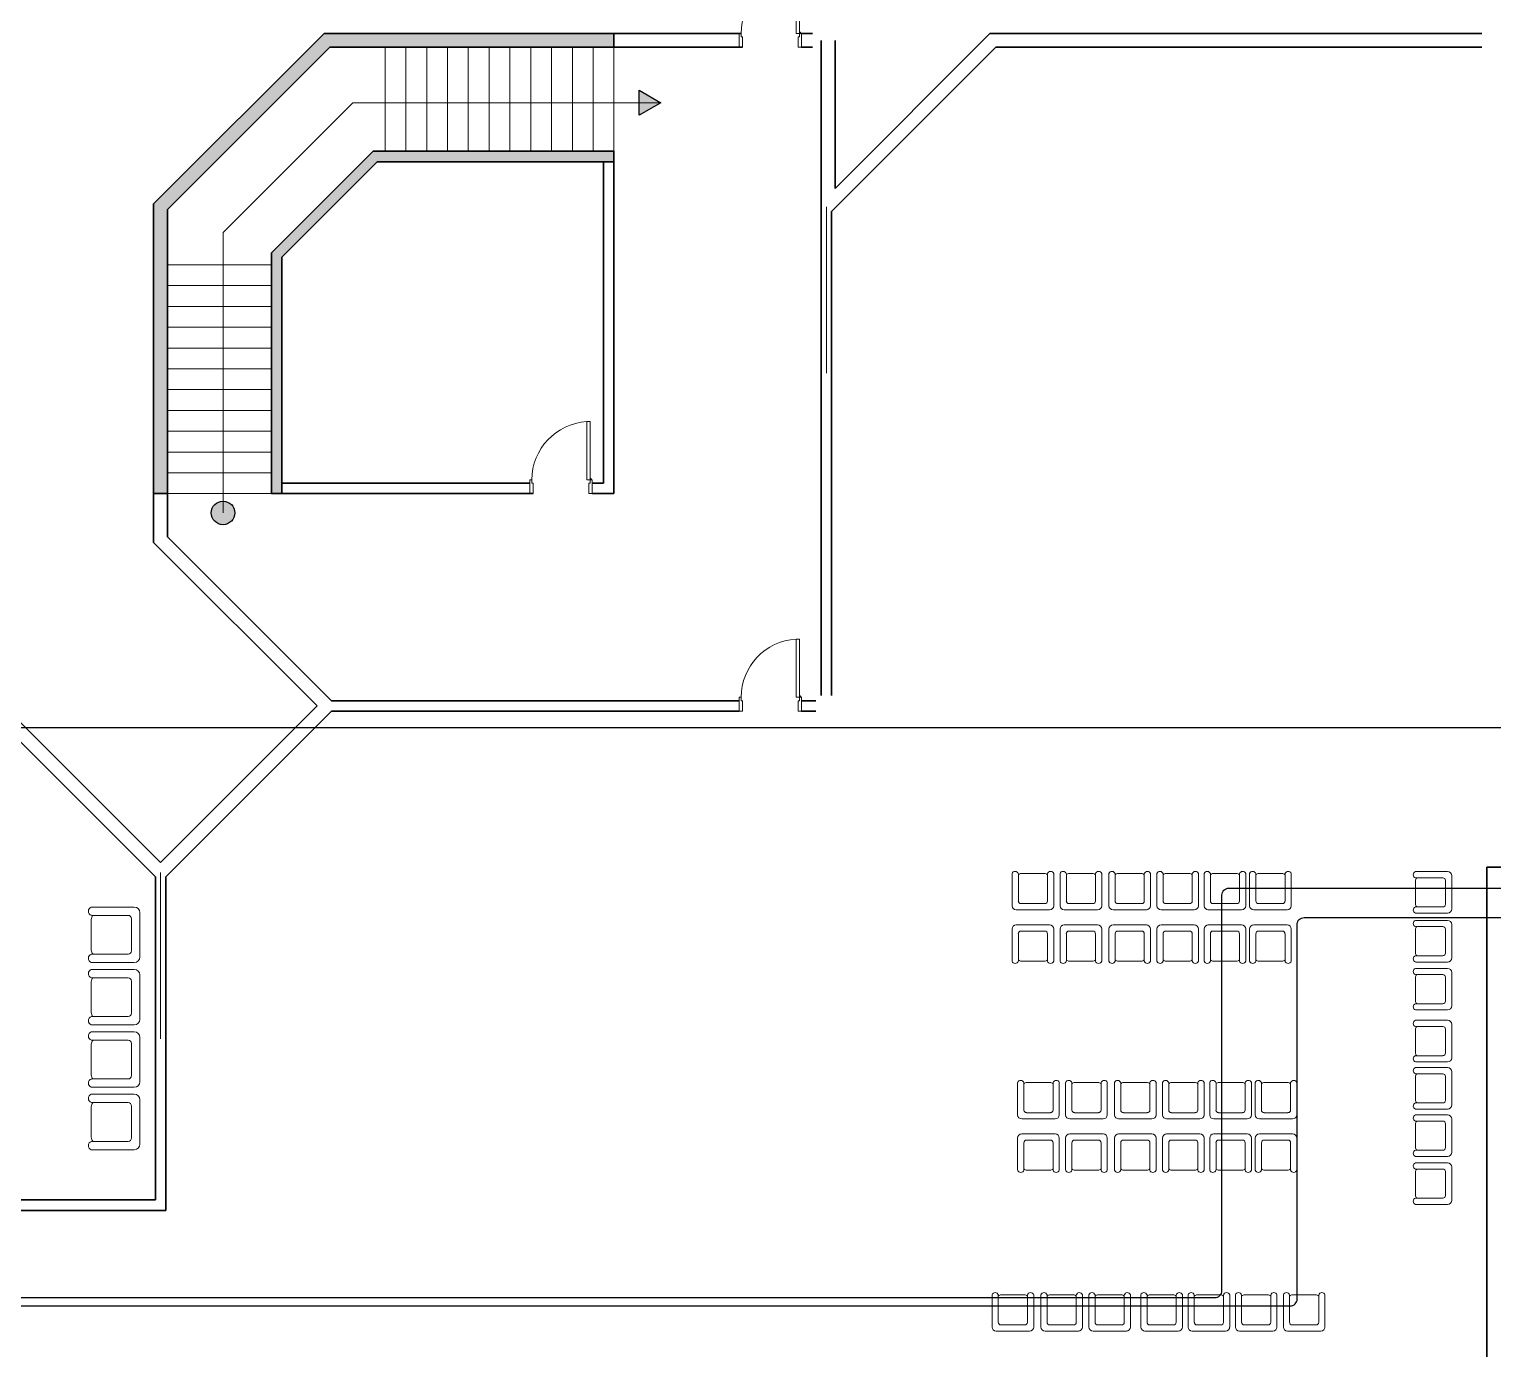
# Model space of a CAD drawing. Extents: x -59 to 582, y -1177 to 100.
# Drawn here: x 214.73 to 235.83, y -865.54 to -846.51 of the extents above; entities that cross this region are included whole.
import ezdxf

# ---------------------------------------------------------------- set-up
doc = ezdxf.new("R2010")
doc.units = 0
doc.header["$LTSCALE"] = 0.15
doc.layers.get('0').update_dxf_attribs({"color": 252})
for name, color, linetype in [('0 sockets', 252, 'Continuous'), ('00', 252, 'Continuous'), ('bound', 252, 'Continuous'), ('d1', 252, 'Continuous')]:
    doc.layers.add(name, color=color, linetype=linetype)
for name, color, linetype, lineweight in [('anal', 252, 'Continuous', 20), ('DOOR', 252, 'Continuous', 20), ('elev', 252, 'Continuous', 9), ('FUR', 252, 'Continuous', 9), ('wall', 252, 'Continuous', 30)]:
    doc.layers.add(name, color=color, linetype=linetype, lineweight=lineweight)
doc.styles.add('ROMAND', font='ROMAND.SHX')

# ---------------------------------------------------------------- blocks, each defined once
blk = doc.blocks.new('WQ')
h = blk.add_hatch(color=6)
h.dxf.hatch_style = 1
h.paths.add_polyline_path([(-126.091, 5), (-126.091, -169.521), (126.091, -169.521), (126.091, 5)])
h.paths.add_polyline_path([(121.091, 0), (121.091, -164.521), (-121.091, -164.521), (-121.091, 0)], flags=16)
at = {"layer": '0 sockets', "color": 3, "style": 'ROMAND'}
blk.add_attdef('ACCESS_CONTROL', (-48.663, 7.622), '', height=7.973, dxfattribs=at)
blk = doc.blocks.new('SEAT02')
at = {"layer": 'FUR'}
for p, q in [((0, 0.32), (0, -0.32)), ((0.7, 0.4), (0.08, 0.4)), ((0.12, 0.23), (0.12, -0.23)), ((0.697, 0.28), (0.17, 0.28)), ((0.7, -0.22), (0.7, 0.22)), ((0.08, -0.4), (0.7, -0.4)), ((0.17, -0.28), (0.697, -0.28))]:
    blk.add_line(p, q, dxfattribs=at)
for centre, radius, start, end in [((0.08, 0.32), 0.08, 90, 180), ((0.17, 0.23), 0.05, 90, 180), ((0.62, 0.22), 0.08, 0, 48.5904), ((0.677, 0.341), 0.0639, 288.8562, 68.5025), ((0.08, -0.32), 0.08, 180, 270), ((0.17, -0.23), 0.05, 180, 270), ((0.62, -0.22), 0.08, 311.4096, 0), ((0.677, -0.341), 0.0639, 291.4975, 71.1438)]:
    blk.add_arc(centre, radius, start, end, dxfattribs=at)
blk = doc.blocks.new('ARCH')
at = {"layer": 'd1'}
for points in [[(53.414, 386.1), (53.1, 386.281), (53.1, 385.919)], [(47.27, 380.185, 1), (46.93, 380.185, 1)]]:
    blk.add_hatch(color=256, dxfattribs=at).paths.add_polyline_path(points)
at = {"layer": 'wall'}
h = blk.add_hatch(color=256, dxfattribs=at)
h.paths.add_polyline_path([(52.737, 385.4), (49.263, 385.4), (47.8, 383.937), (47.8, 380.463), (47.95, 380.463), (47.95, 380.613), (47.95, 383.875), (49.325, 385.25), (52.587, 385.25), (52.737, 385.25)])
h.paths.add_polyline_path([(52.737, 387.1), (48.559, 387.1), (48.459, 387), (52.737, 387)])
h.paths.add_polyline_path([(52.737, 387), (48.459, 387), (46.4, 384.941), (46.4, 384.659), (48.641, 386.9), (52.737, 386.9)])
h.paths.add_polyline_path([(46.3, 384.559), (46.4, 384.659), (46.4, 384.941), (46.1, 384.641), (46.1, 380.463), (46.3, 380.463)])
at = {"layer": 'anal'}
for p, q in [((55.8, 382.2), (55.8, 384.6)), ((55.8, 382.2), (55.8, 384.6)), ((55.8, 382.2), (55.8, 384.6)), ((55.8, 382.2), (55.8, 384.6)), ((55.8, 382.2), (55.8, 384.6)), ((55.8, 382.2), (55.8, 384.6)), ((55.8, 382.2), (55.8, 384.6)), ((55.8, 382.2), (55.8, 384.6)), ((55.8, 382.2), (55.8, 384.6)), ((55.8, 382.2), (55.8, 384.6)), ((55.8, 382.2), (55.8, 384.6)), ((55.8, 382.2), (55.8, 384.6)), ((55.8, 382.2), (55.8, 384.6)), ((55.8, 382.2), (55.8, 384.6)), ((55.8, 382.2), (55.8, 384.6)), ((55.8, 382.2), (55.8, 384.6)), ((55.8, 382.2), (55.8, 384.6)), ((55.8, 382.2), (55.8, 384.6)), ((46.2, 372.6), (46.2, 375)), ((46.2, 372.6), (46.2, 375)), ((46.2, 372.6), (46.2, 375)), ((46.2, 372.6), (46.2, 375)), ((46.2, 372.6), (46.2, 375)), ((46.2, 372.6), (46.2, 375)), ((46.2, 372.6), (46.2, 375)), ((46.2, 372.6), (46.2, 375)), ((46.2, 372.6), (46.2, 375)), ((46.2, 372.6), (46.2, 375)), ((46.2, 372.6), (46.2, 375)), ((46.2, 372.6), (46.2, 375)), ((46.2, 372.6), (46.2, 375)), ((46.2, 372.6), (46.2, 375)), ((46.2, 372.6), (46.2, 375)), ((46.2, 372.6), (46.2, 375)), ((46.2, 372.6), (46.2, 375)), ((46.2, 372.6), (46.2, 375))]:
    blk.add_line(p, q, dxfattribs=at)
at = {"layer": 'bound', "color": 2}
blk.add_lwpolyline([(91.902, 377.348), (94.426, 377.348), (94.426, 312.722), (-14.994, 312.722), (-14.994, 377.09), (94.639, 377.09)], dxfattribs=at)
at = {"layer": 'd1'}
blk.add_lwpolyline([(53.414, 386.1), (53.1, 385.919), (53.1, 386.281)], close=True, dxfattribs=at)
blk.add_circle((47.1, 380.185), 0.17, dxfattribs=at)
at = {"layer": 'DOOR'}
for p, q in [((55.363, 387.94), (55.363, 387.1)), ((55.411, 387.1), (55.411, 387.94)), ((54.541, 387.1), (54.541, 386.9)), ((54.571, 387.1), (54.541, 387.1)), ((54.571, 387.05), (54.571, 387.1)), ((54.591, 387.05), (54.571, 387.05)), ((54.591, 386.9), (54.591, 387.05)), ((55.363, 387.1), (55.411, 387.1)), ((55.391, 387.05), (55.411, 387.05)), ((55.391, 386.9), (55.391, 387.05)), ((55.411, 387.05), (55.411, 387.1)), ((55.411, 387.1), (55.421, 387.1)), ((55.421, 387.1), (55.441, 387.1)), ((55.441, 387.1), (55.441, 386.9)), ((54.541, 386.9), (54.591, 386.9)), ((55.441, 386.9), (55.391, 386.9)), ((52.344, 381.503), (52.344, 380.663)), ((52.393, 381.503), (52.344, 381.503)), ((52.393, 380.663), (52.393, 381.503)), ((51.523, 380.663), (51.523, 380.463)), ((51.553, 380.663), (51.523, 380.663)), ((51.553, 380.613), (51.553, 380.663)), ((51.573, 380.613), (51.553, 380.613)), ((51.573, 380.463), (51.573, 380.613)), ((52.344, 380.663), (52.393, 380.663)), ((52.373, 380.613), (52.393, 380.613)), ((52.373, 380.463), (52.373, 380.613)), ((52.393, 380.613), (52.393, 380.663)), ((52.393, 380.663), (52.423, 380.663)), ((52.423, 380.663), (52.423, 380.463)), ((51.523, 380.463), (51.573, 380.463)), ((52.423, 380.463), (52.373, 380.463)), ((55.411, 378.365), (55.363, 378.365)), ((55.363, 378.365), (55.363, 377.525)), ((55.411, 377.525), (55.411, 378.365)), ((54.571, 377.525), (54.541, 377.525)), ((54.541, 377.525), (54.541, 377.325)), ((54.571, 377.475), (54.571, 377.525)), ((55.363, 377.525), (55.411, 377.525)), ((55.411, 377.525), (55.441, 377.525)), ((55.411, 377.475), (55.411, 377.525)), ((55.441, 377.525), (55.441, 377.325)), ((54.541, 377.325), (54.591, 377.325)), ((54.591, 377.475), (54.571, 377.475)), ((54.591, 377.325), (54.591, 377.475)), ((55.391, 377.325), (55.391, 377.475)), ((55.391, 377.475), (55.411, 377.475)), ((55.441, 377.325), (55.391, 377.325))]:
    blk.add_line(p, q, dxfattribs=at)
for centre in [(55.421, 387.11), (52.403, 380.673), (55.421, 377.535)]:
    blk.add_circle(centre, 0.01, dxfattribs=at)
for centre in [(55.416, 387.097), (52.398, 380.659), (55.416, 377.522)]:
    blk.add_arc(centre, 0.845, 93.6111, 179.7782, dxfattribs=at)
at = {"layer": 'elev'}
for p, q in [((49.437, 385.4), (49.437, 386.9)), ((49.737, 385.4), (49.737, 386.9)), ((50.037, 385.4), (50.037, 386.9)), ((50.337, 385.4), (50.337, 386.9)), ((50.637, 385.4), (50.637, 386.9)), ((50.937, 385.4), (50.937, 386.9)), ((51.237, 385.4), (51.237, 386.9)), ((51.537, 385.4), (51.537, 386.9)), ((51.837, 385.4), (51.837, 386.9)), ((52.137, 385.4), (52.137, 386.9)), ((52.437, 385.4), (52.437, 386.9)), ((52.737, 385.4), (52.737, 386.9)), ((48.973, 386.1), (47.1, 384.227)), ((53.4, 386.1), (48.973, 386.1)), ((47.1, 380.185), (47.1, 384.227)), ((47.8, 383.763), (46.3, 383.763)), ((47.8, 383.463), (46.3, 383.463)), ((47.8, 383.163), (46.3, 383.163)), ((47.8, 382.863), (46.3, 382.863)), ((47.8, 382.563), (46.3, 382.563)), ((47.8, 382.263), (46.3, 382.263)), ((47.8, 381.963), (46.3, 381.963)), ((47.8, 381.663), (46.3, 381.663)), ((47.8, 381.363), (46.3, 381.363)), ((47.8, 381.063), (46.3, 381.063)), ((47.8, 380.763), (46.3, 380.763)), ((47.8, 380.463), (46.3, 380.463))]:
    blk.add_line(p, q, dxfattribs=at)
at = {"layer": 'FUR'}
for p, q in [((58.478, 374.984), (58.478, 374.519)), ((58.568, 374.982), (58.568, 374.587)), ((58.943, 374.984), (58.613, 374.984)), ((58.988, 374.587), (58.988, 374.982)), ((59.078, 374.519), (59.078, 374.984)), ((59.17, 374.984), (59.17, 374.519)), ((59.26, 374.982), (59.26, 374.587)), ((59.635, 374.984), (59.305, 374.984)), ((59.68, 374.587), (59.68, 374.982)), ((59.77, 374.519), (59.77, 374.984)), ((59.874, 374.984), (59.874, 374.519)), ((59.964, 374.982), (59.964, 374.587)), ((60.339, 374.984), (60.009, 374.984)), ((60.384, 374.587), (60.384, 374.982)), ((60.474, 374.519), (60.474, 374.984)), ((60.565, 374.984), (60.565, 374.519)), ((60.655, 374.982), (60.655, 374.587)), ((61.03, 374.984), (60.7, 374.984)), ((61.075, 374.587), (61.075, 374.982)), ((61.165, 374.519), (61.165, 374.984)), ((61.247, 374.984), (61.247, 374.519)), ((61.337, 374.982), (61.337, 374.587)), ((61.712, 374.984), (61.382, 374.984)), ((61.757, 374.587), (61.757, 374.982)), ((61.847, 374.519), (61.847, 374.984)), ((61.903, 374.984), (61.903, 374.519)), ((61.993, 374.982), (61.993, 374.587)), ((62.368, 374.984), (62.038, 374.984)), ((62.413, 374.587), (62.413, 374.982)), ((62.503, 374.519), (62.503, 374.984)), ((64.758, 375.011), (64.293, 375.011)), ((64.293, 374.876), (64.293, 374.546)), ((64.69, 374.921), (64.295, 374.921)), ((64.728, 374.539), (64.728, 374.884)), ((64.818, 374.471), (64.818, 374.951)), ((58.538, 374.459), (59.018, 374.459)), ((58.605, 374.549), (58.95, 374.549)), ((59.23, 374.459), (59.71, 374.459)), ((59.297, 374.549), (59.642, 374.549)), ((59.934, 374.459), (60.414, 374.459)), ((60.001, 374.549), (60.346, 374.549)), ((60.625, 374.459), (61.105, 374.459)), ((60.693, 374.549), (61.038, 374.549)), ((61.307, 374.459), (61.787, 374.459)), ((61.374, 374.549), (61.719, 374.549)), ((61.963, 374.459), (62.443, 374.459)), ((62.03, 374.549), (62.375, 374.549)), ((64.293, 374.411), (64.758, 374.411)), ((64.295, 374.501), (64.69, 374.501)), ((58.478, 373.718), (58.478, 374.183)), ((58.538, 374.243), (59.018, 374.243)), ((58.605, 374.153), (58.95, 374.153)), ((59.078, 374.183), (59.078, 373.718)), ((59.17, 373.718), (59.17, 374.183)), ((59.23, 374.243), (59.71, 374.243)), ((59.297, 374.153), (59.642, 374.153)), ((59.77, 374.183), (59.77, 373.718)), ((59.874, 373.718), (59.874, 374.183)), ((59.934, 374.243), (60.414, 374.243)), ((60.001, 374.153), (60.346, 374.153)), ((60.474, 374.183), (60.474, 373.718)), ((60.565, 373.718), (60.565, 374.183)), ((60.625, 374.243), (61.105, 374.243)), ((60.693, 374.153), (61.038, 374.153)), ((61.165, 374.183), (61.165, 373.718)), ((61.247, 373.718), (61.247, 374.183)), ((61.307, 374.243), (61.787, 374.243)), ((61.374, 374.153), (61.719, 374.153)), ((61.847, 374.183), (61.847, 373.718)), ((61.903, 373.718), (61.903, 374.183)), ((61.963, 374.243), (62.443, 374.243)), ((62.03, 374.153), (62.375, 374.153)), ((62.503, 374.183), (62.503, 373.718)), ((64.758, 374.307), (64.293, 374.307)), ((64.293, 374.172), (64.293, 373.842)), ((64.69, 374.217), (64.295, 374.217)), ((64.728, 373.835), (64.728, 374.18)), ((64.818, 373.767), (64.818, 374.247)), ((58.568, 373.72), (58.568, 374.115)), ((58.988, 374.115), (58.988, 373.72)), ((59.26, 373.72), (59.26, 374.115)), ((59.68, 374.115), (59.68, 373.72)), ((59.964, 373.72), (59.964, 374.115)), ((60.384, 374.115), (60.384, 373.72)), ((60.655, 373.72), (60.655, 374.115)), ((61.075, 374.115), (61.075, 373.72)), ((61.337, 373.72), (61.337, 374.115)), ((61.757, 374.115), (61.757, 373.72)), ((61.993, 373.72), (61.993, 374.115)), ((62.413, 374.115), (62.413, 373.72)), ((58.943, 373.718), (58.613, 373.718)), ((59.635, 373.718), (59.305, 373.718)), ((60.339, 373.718), (60.009, 373.718)), ((61.03, 373.718), (60.7, 373.718)), ((61.712, 373.718), (61.382, 373.718)), ((62.368, 373.718), (62.038, 373.718)), ((64.295, 373.797), (64.69, 373.797)), ((64.293, 373.707), (64.758, 373.707)), ((64.758, 373.615), (64.293, 373.615)), ((64.69, 373.525), (64.295, 373.525)), ((64.818, 373.075), (64.818, 373.555)), ((64.293, 373.48), (64.293, 373.15)), ((64.728, 373.143), (64.728, 373.488)), ((64.295, 373.105), (64.69, 373.105)), ((64.293, 373.015), (64.758, 373.015)), ((64.758, 372.866), (64.293, 372.866)), ((64.293, 372.731), (64.293, 372.401)), ((64.69, 372.776), (64.295, 372.776)), ((64.728, 372.394), (64.728, 372.739)), ((64.818, 372.326), (64.818, 372.806)), ((64.293, 372.266), (64.758, 372.266)), ((64.295, 372.356), (64.69, 372.356)), ((64.758, 372.185), (64.293, 372.185)), ((64.293, 372.05), (64.293, 371.72)), ((64.69, 372.095), (64.295, 372.095)), ((64.728, 371.712), (64.728, 372.057)), ((64.818, 371.645), (64.818, 372.125)), ((58.558, 371.969), (58.558, 371.504)), ((58.648, 371.967), (58.648, 371.572)), ((59.023, 371.969), (58.693, 371.969)), ((59.068, 371.572), (59.068, 371.967)), ((59.158, 371.504), (59.158, 371.969)), ((59.25, 371.969), (59.25, 371.504)), ((59.34, 371.967), (59.34, 371.572)), ((59.715, 371.969), (59.385, 371.969)), ((59.76, 371.572), (59.76, 371.967)), ((59.85, 371.504), (59.85, 371.969)), ((59.954, 371.969), (59.954, 371.504)), ((60.044, 371.967), (60.044, 371.572)), ((60.419, 371.969), (60.089, 371.969)), ((60.464, 371.572), (60.464, 371.967)), ((60.554, 371.504), (60.554, 371.969)), ((60.646, 371.969), (60.646, 371.504)), ((60.736, 371.967), (60.736, 371.572)), ((61.111, 371.969), (60.781, 371.969)), ((61.156, 371.572), (61.156, 371.967)), ((61.246, 371.504), (61.246, 371.969)), ((61.328, 371.969), (61.328, 371.504)), ((61.418, 371.967), (61.418, 371.572)), ((61.793, 371.969), (61.463, 371.969)), ((61.838, 371.572), (61.838, 371.967)), ((61.928, 371.504), (61.928, 371.969)), ((61.983, 371.969), (61.983, 371.504)), ((62.073, 371.967), (62.073, 371.572)), ((62.448, 371.969), (62.118, 371.969)), ((62.493, 371.572), (62.493, 371.967)), ((62.583, 371.504), (62.583, 371.969)), ((64.295, 371.675), (64.69, 371.675)), ((58.618, 371.444), (59.098, 371.444)), ((58.686, 371.534), (59.031, 371.534)), ((59.31, 371.444), (59.79, 371.444)), ((59.378, 371.534), (59.723, 371.534)), ((60.014, 371.444), (60.494, 371.444)), ((60.082, 371.534), (60.427, 371.534)), ((60.706, 371.444), (61.186, 371.444)), ((60.773, 371.534), (61.118, 371.534)), ((61.388, 371.444), (61.868, 371.444)), ((61.455, 371.534), (61.8, 371.534)), ((62.043, 371.444), (62.523, 371.444)), ((62.111, 371.534), (62.456, 371.534)), ((64.293, 371.585), (64.758, 371.585)), ((64.758, 371.503), (64.293, 371.503)), ((64.69, 371.413), (64.295, 371.413)), ((64.818, 370.963), (64.818, 371.443)), ((58.618, 371.228), (59.098, 371.228)), ((59.31, 371.228), (59.79, 371.228)), ((60.014, 371.228), (60.494, 371.228)), ((60.706, 371.228), (61.186, 371.228)), ((61.388, 371.228), (61.868, 371.228)), ((62.043, 371.228), (62.523, 371.228)), ((64.293, 371.368), (64.293, 371.038)), ((64.728, 371.03), (64.728, 371.375)), ((58.558, 370.703), (58.558, 371.168)), ((58.648, 370.705), (58.648, 371.101)), ((58.686, 371.138), (59.031, 371.138)), ((59.068, 371.101), (59.068, 370.705)), ((59.158, 371.168), (59.158, 370.703)), ((59.25, 370.703), (59.25, 371.168)), ((59.34, 370.705), (59.34, 371.101)), ((59.378, 371.138), (59.723, 371.138)), ((59.76, 371.101), (59.76, 370.705)), ((59.85, 371.168), (59.85, 370.703)), ((59.954, 370.703), (59.954, 371.168)), ((60.044, 370.705), (60.044, 371.101)), ((60.082, 371.138), (60.427, 371.138)), ((60.464, 371.101), (60.464, 370.705)), ((60.554, 371.168), (60.554, 370.703)), ((60.646, 370.703), (60.646, 371.168)), ((60.736, 370.705), (60.736, 371.101)), ((60.773, 371.138), (61.118, 371.138)), ((61.156, 371.101), (61.156, 370.705)), ((61.246, 371.168), (61.246, 370.703)), ((61.328, 370.703), (61.328, 371.168)), ((61.418, 370.705), (61.418, 371.101)), ((61.455, 371.138), (61.8, 371.138)), ((61.838, 371.101), (61.838, 370.705)), ((61.928, 371.168), (61.928, 370.703)), ((61.983, 370.703), (61.983, 371.168)), ((62.073, 370.705), (62.073, 371.101)), ((62.111, 371.138), (62.456, 371.138)), ((62.493, 371.101), (62.493, 370.705)), ((62.583, 371.168), (62.583, 370.703)), ((64.295, 370.993), (64.69, 370.993)), ((64.293, 370.903), (64.758, 370.903)), ((64.758, 370.811), (64.293, 370.811)), ((59.023, 370.703), (58.693, 370.703)), ((59.715, 370.703), (59.385, 370.703)), ((60.419, 370.703), (60.089, 370.703)), ((61.111, 370.703), (60.781, 370.703)), ((61.793, 370.703), (61.463, 370.703)), ((62.448, 370.703), (62.118, 370.703)), ((64.293, 370.676), (64.293, 370.346)), ((64.69, 370.721), (64.295, 370.721)), ((64.728, 370.339), (64.728, 370.684)), ((64.818, 370.271), (64.818, 370.751)), ((64.293, 370.211), (64.758, 370.211)), ((64.295, 370.301), (64.69, 370.301)), ((58.189, 368.442), (58.189, 368.907)), ((58.279, 368.51), (58.279, 368.905)), ((58.324, 368.907), (58.654, 368.907)), ((58.699, 368.905), (58.699, 368.51)), ((58.789, 368.907), (58.789, 368.442)), ((58.893, 368.442), (58.893, 368.907)), ((58.983, 368.51), (58.983, 368.905)), ((59.028, 368.907), (59.358, 368.907)), ((59.403, 368.905), (59.403, 368.51)), ((59.493, 368.907), (59.493, 368.442)), ((59.585, 368.442), (59.585, 368.907)), ((59.675, 368.51), (59.675, 368.905)), ((59.72, 368.907), (60.05, 368.907)), ((60.095, 368.905), (60.095, 368.51)), ((60.185, 368.907), (60.185, 368.442)), ((60.334, 368.442), (60.334, 368.907)), ((60.424, 368.51), (60.424, 368.905)), ((60.469, 368.907), (60.799, 368.907)), ((60.844, 368.905), (60.844, 368.51)), ((60.934, 368.907), (60.934, 368.442)), ((61.015, 368.442), (61.015, 368.907)), ((61.105, 368.51), (61.105, 368.905)), ((61.15, 368.907), (61.48, 368.907)), ((61.525, 368.905), (61.525, 368.51)), ((61.615, 368.907), (61.615, 368.442)), ((61.697, 368.442), (61.697, 368.907)), ((61.787, 368.51), (61.787, 368.905)), ((61.832, 368.907), (62.162, 368.907)), ((62.207, 368.905), (62.207, 368.51)), ((62.297, 368.907), (62.297, 368.442)), ((62.389, 368.442), (62.389, 368.907)), ((62.479, 368.51), (62.479, 368.905)), ((62.524, 368.907), (62.854, 368.907)), ((62.899, 368.905), (62.899, 368.51)), ((62.989, 368.907), (62.989, 368.442)), ((58.661, 368.472), (58.316, 368.472)), ((59.365, 368.472), (59.02, 368.472)), ((60.057, 368.472), (59.712, 368.472)), ((60.806, 368.472), (60.461, 368.472)), ((61.488, 368.472), (61.143, 368.472)), ((62.17, 368.472), (61.825, 368.472)), ((62.861, 368.472), (62.516, 368.472)), ((58.729, 368.382), (58.249, 368.382)), ((59.433, 368.382), (58.953, 368.382)), ((60.125, 368.382), (59.645, 368.382)), ((60.874, 368.382), (60.394, 368.382)), ((61.555, 368.382), (61.075, 368.382)), ((62.237, 368.382), (61.757, 368.382)), ((62.929, 368.382), (62.449, 368.382))]:
    blk.add_line(p, q, dxfattribs=at)
for centre, major_axis, start_param, end_param in [((58.522, 374.966), (-0.0339, 0.0339), 4.256093, 6.69338), ((58.613, 374.924), (-0.0424, 0.0424), -0.785398, 0.062664), ((58.943, 374.924), (0.0424, 0.0424), 6.220521, 7.068583), ((59.033, 374.966), (0.0339, 0.0339), 5.87299, 8.310278), ((59.214, 374.966), (-0.0339, 0.0339), 4.256093, 6.69338), ((59.305, 374.924), (-0.0424, 0.0424), -0.785398, 0.062664), ((59.635, 374.924), (0.0424, 0.0424), 6.220521, 7.068583), ((59.725, 374.966), (0.0339, 0.0339), 5.87299, 8.310278), ((59.918, 374.966), (-0.0339, 0.0339), 4.256093, 6.69338), ((60.009, 374.924), (-0.0424, 0.0424), -0.785398, 0.062664), ((60.339, 374.924), (0.0424, 0.0424), 6.220521, 7.068583), ((60.429, 374.966), (0.0339, 0.0339), 5.87299, 8.310278), ((60.61, 374.966), (-0.0339, 0.0339), 4.256093, 6.69338), ((60.7, 374.924), (-0.0424, 0.0424), -0.785398, 0.062664), ((61.03, 374.924), (0.0424, 0.0424), 6.220521, 7.068583), ((61.121, 374.966), (0.0339, 0.0339), 5.87299, 8.310278), ((61.292, 374.966), (-0.0339, 0.0339), 4.256093, 6.69338), ((61.382, 374.924), (-0.0424, 0.0424), -0.785398, 0.062664), ((61.712, 374.924), (0.0424, 0.0424), 6.220521, 7.068583), ((61.802, 374.966), (0.0339, 0.0339), 5.87299, 8.310278), ((61.947, 374.966), (-0.0339, 0.0339), 4.256093, 6.69338), ((62.038, 374.924), (-0.0424, 0.0424), -0.785398, 0.062664), ((62.368, 374.924), (0.0424, 0.0424), 6.220521, 7.068583), ((62.458, 374.966), (0.0339, 0.0339), 5.87299, 8.310278), ((64.31, 374.966), (-0.0339, 0.0339), 5.87299, 8.310278), ((64.758, 374.951), (-0.0424, 0.0424), 3.926991, 5.497787), ((64.353, 374.876), (-0.0424, 0.0424), 6.220521, 7.068583), ((64.69, 374.884), (-0.0265, -0.0265), 2.356194, 3.926991), ((58.605, 374.587), (0.0265, 0.0265), 2.356194, 3.926991), ((58.95, 374.587), (0.0265, 0.0265), 3.926991, 5.497787), ((59.297, 374.587), (0.0265, 0.0265), 2.356194, 3.926991), ((59.642, 374.587), (0.0265, 0.0265), 3.926991, 5.497787), ((60.001, 374.587), (0.0265, 0.0265), 2.356194, 3.926991), ((60.346, 374.587), (0.0265, 0.0265), 3.926991, 5.497787), ((60.693, 374.587), (0.0265, 0.0265), 2.356194, 3.926991), ((61.038, 374.587), (0.0265, 0.0265), 3.926991, 5.497787), ((61.374, 374.587), (0.0265, 0.0265), 2.356194, 3.926991), ((61.719, 374.587), (0.0265, 0.0265), 3.926991, 5.497787), ((62.03, 374.587), (0.0265, 0.0265), 2.356194, 3.926991), ((62.375, 374.587), (0.0265, 0.0265), 3.926991, 5.497787), ((58.538, 374.519), (-0.0424, 0.0424), 0.785398, 2.356194), ((59.018, 374.519), (0.0424, 0.0424), 3.926991, 5.497787), ((59.23, 374.519), (-0.0424, 0.0424), 0.785398, 2.356194), ((59.71, 374.519), (0.0424, 0.0424), 3.926991, 5.497787), ((59.934, 374.519), (-0.0424, 0.0424), 0.785398, 2.356194), ((60.414, 374.519), (0.0424, 0.0424), 3.926991, 5.497787), ((60.625, 374.519), (-0.0424, 0.0424), 0.785398, 2.356194), ((61.105, 374.519), (0.0424, 0.0424), 3.926991, 5.497787), ((61.307, 374.519), (-0.0424, 0.0424), 0.785398, 2.356194), ((61.787, 374.519), (0.0424, 0.0424), 3.926991, 5.497787), ((61.963, 374.519), (-0.0424, 0.0424), 0.785398, 2.356194), ((62.443, 374.519), (0.0424, 0.0424), 3.926991, 5.497787), ((64.31, 374.456), (-0.0339, -0.0339), 4.256093, 6.69338), ((64.353, 374.546), (-0.0424, -0.0424), -0.785398, 0.062664), ((64.69, 374.539), (-0.0265, -0.0265), 0.785398, 2.356194), ((64.758, 374.471), (-0.0424, -0.0424), 0.785398, 2.356194), ((64.31, 374.263), (-0.0339, 0.0339), 5.87299, 8.310278), ((64.353, 374.172), (-0.0424, 0.0424), 6.220521, 7.068583), ((64.69, 374.18), (-0.0265, -0.0265), 2.356194, 3.926991), ((64.758, 374.247), (-0.0424, 0.0424), 3.926991, 5.497787), ((64.31, 373.752), (-0.0339, -0.0339), 4.256093, 6.69338), ((64.353, 373.842), (-0.0424, -0.0424), -0.785398, 0.062664), ((64.69, 373.835), (-0.0265, -0.0265), 0.785398, 2.356194), ((64.758, 373.767), (-0.0424, -0.0424), 0.785398, 2.356194), ((64.31, 373.571), (-0.0339, 0.0339), 5.87299, 8.310278), ((64.353, 373.48), (-0.0424, 0.0424), 6.220521, 7.068583), ((64.69, 373.488), (-0.0265, -0.0265), 2.356194, 3.926991), ((64.758, 373.555), (-0.0424, 0.0424), 3.926991, 5.497787), ((64.31, 373.06), (-0.0339, -0.0339), 4.256093, 6.69338), ((64.353, 373.15), (-0.0424, -0.0424), -0.785398, 0.062664), ((64.69, 373.143), (-0.0265, -0.0265), 0.785398, 2.356194), ((64.758, 373.075), (-0.0424, -0.0424), 0.785398, 2.356194), ((64.31, 372.822), (-0.0339, 0.0339), 5.87299, 8.310278), ((64.353, 372.731), (-0.0424, 0.0424), 6.220521, 7.068583), ((64.69, 372.739), (-0.0265, -0.0265), 2.356194, 3.926991), ((64.758, 372.806), (-0.0424, 0.0424), 3.926991, 5.497787), ((64.31, 372.311), (-0.0339, -0.0339), 4.256093, 6.69338), ((64.353, 372.401), (-0.0424, -0.0424), -0.785398, 0.062664), ((64.69, 372.394), (-0.0265, -0.0265), 0.785398, 2.356194), ((64.758, 372.326), (-0.0424, -0.0424), 0.785398, 2.356194), ((64.31, 372.14), (-0.0339, 0.0339), 5.87299, 8.310278), ((64.353, 372.05), (-0.0424, 0.0424), 6.220521, 7.068583), ((64.69, 372.057), (-0.0265, -0.0265), 2.356194, 3.926991), ((64.758, 372.125), (-0.0424, 0.0424), 3.926991, 5.497787), ((58.603, 371.952), (-0.0339, 0.0339), 4.256093, 6.69338), ((58.693, 371.909), (-0.0424, 0.0424), -0.785398, 0.062664), ((59.023, 371.909), (0.0424, 0.0424), 6.220521, 7.068583), ((59.114, 371.952), (0.0339, 0.0339), 5.87299, 8.310278), ((59.295, 371.952), (-0.0339, 0.0339), 4.256093, 6.69338), ((59.385, 371.909), (-0.0424, 0.0424), -0.785398, 0.062664), ((59.715, 371.909), (0.0424, 0.0424), 6.220521, 7.068583), ((59.806, 371.952), (0.0339, 0.0339), 5.87299, 8.310278), ((59.999, 371.952), (-0.0339, 0.0339), 4.256093, 6.69338), ((60.089, 371.909), (-0.0424, 0.0424), -0.785398, 0.062664), ((60.419, 371.909), (0.0424, 0.0424), 6.220521, 7.068583), ((60.509, 371.952), (0.0339, 0.0339), 5.87299, 8.310278), ((60.691, 371.952), (-0.0339, 0.0339), 4.256093, 6.69338), ((60.781, 371.909), (-0.0424, 0.0424), -0.785398, 0.062664), ((61.111, 371.909), (0.0424, 0.0424), 6.220521, 7.068583), ((61.201, 371.952), (0.0339, 0.0339), 5.87299, 8.310278), ((61.372, 371.952), (-0.0339, 0.0339), 4.256093, 6.69338), ((61.463, 371.909), (-0.0424, 0.0424), -0.785398, 0.062664), ((61.793, 371.909), (0.0424, 0.0424), 6.220521, 7.068583), ((61.883, 371.952), (0.0339, 0.0339), 5.87299, 8.310278), ((62.028, 371.952), (-0.0339, 0.0339), 4.256093, 6.69338), ((62.118, 371.909), (-0.0424, 0.0424), -0.785398, 0.062664), ((62.448, 371.909), (0.0424, 0.0424), 6.220521, 7.068583), ((62.539, 371.952), (0.0339, 0.0339), 5.87299, 8.310278), ((64.31, 371.629), (-0.0339, -0.0339), 4.256093, 6.69338), ((64.353, 371.72), (-0.0424, -0.0424), -0.785398, 0.062664), ((64.69, 371.712), (-0.0265, -0.0265), 0.785398, 2.356194), ((64.758, 371.645), (-0.0424, -0.0424), 0.785398, 2.356194), ((58.618, 371.504), (-0.0424, 0.0424), 0.785398, 2.356194), ((58.686, 371.572), (0.0265, 0.0265), 2.356194, 3.926991), ((59.031, 371.572), (0.0265, 0.0265), 3.926991, 5.497787), ((59.098, 371.504), (0.0424, 0.0424), 3.926991, 5.497787), ((59.31, 371.504), (-0.0424, 0.0424), 0.785398, 2.356194), ((59.378, 371.572), (0.0265, 0.0265), 2.356194, 3.926991), ((59.723, 371.572), (0.0265, 0.0265), 3.926991, 5.497787), ((59.79, 371.504), (0.0424, 0.0424), 3.926991, 5.497787), ((60.014, 371.504), (-0.0424, 0.0424), 0.785398, 2.356194), ((60.082, 371.572), (0.0265, 0.0265), 2.356194, 3.926991), ((60.427, 371.572), (0.0265, 0.0265), 3.926991, 5.497787), ((60.494, 371.504), (0.0424, 0.0424), 3.926991, 5.497787), ((60.706, 371.504), (-0.0424, 0.0424), 0.785398, 2.356194), ((60.773, 371.572), (0.0265, 0.0265), 2.356194, 3.926991), ((61.118, 371.572), (0.0265, 0.0265), 3.926991, 5.497787), ((61.186, 371.504), (0.0424, 0.0424), 3.926991, 5.497787), ((61.388, 371.504), (-0.0424, 0.0424), 0.785398, 2.356194), ((61.455, 371.572), (0.0265, 0.0265), 2.356194, 3.926991), ((61.8, 371.572), (0.0265, 0.0265), 3.926991, 5.497787), ((61.868, 371.504), (0.0424, 0.0424), 3.926991, 5.497787), ((62.043, 371.504), (-0.0424, 0.0424), 0.785398, 2.356194), ((62.111, 371.572), (0.0265, 0.0265), 2.356194, 3.926991), ((62.456, 371.572), (0.0265, 0.0265), 3.926991, 5.497787), ((62.523, 371.504), (0.0424, 0.0424), 3.926991, 5.497787), ((64.31, 371.458), (-0.0339, 0.0339), 5.87299, 8.310278), ((64.353, 371.368), (-0.0424, 0.0424), 6.220521, 7.068583), ((64.69, 371.375), (-0.0265, -0.0265), 2.356194, 3.926991), ((64.758, 371.443), (-0.0424, 0.0424), 3.926991, 5.497787), ((64.31, 370.948), (-0.0339, -0.0339), 4.256093, 6.69338), ((64.353, 371.038), (-0.0424, -0.0424), -0.785398, 0.062664), ((64.69, 371.03), (-0.0265, -0.0265), 0.785398, 2.356194), ((64.31, 370.766), (-0.0339, 0.0339), 5.87299, 8.310278), ((64.758, 370.963), (-0.0424, -0.0424), 0.785398, 2.356194), ((64.758, 370.751), (-0.0424, 0.0424), 3.926991, 5.497787), ((64.353, 370.676), (-0.0424, 0.0424), 6.220521, 7.068583), ((64.69, 370.684), (-0.0265, -0.0265), 2.356194, 3.926991), ((64.353, 370.346), (-0.0424, -0.0424), -0.785398, 0.062664), ((64.69, 370.339), (-0.0265, -0.0265), 0.785398, 2.356194), ((64.31, 370.256), (-0.0339, -0.0339), 4.256093, 6.69338), ((64.758, 370.271), (-0.0424, -0.0424), 0.785398, 2.356194)]:
    blk.add_ellipse(centre, major_axis=major_axis, ratio=1, start_param=start_param, end_param=end_param, dxfattribs=at)
at = {"layer": 'FUR', "extrusion": (0, 0, -1)}
for centre, major_axis, start_param, end_param in [((58.538, 374.183), (0.0424, 0.0424), 3.926991, 5.497787), ((58.605, 374.115), (0.0265, 0.0265), 3.926991, 5.497787), ((58.95, 374.115), (0.0265, 0.0265), -0.785398, 0.785398), ((59.018, 374.183), (-0.0424, 0.0424), 0.785398, 2.356194), ((59.23, 374.183), (0.0424, 0.0424), 3.926991, 5.497787), ((59.297, 374.115), (0.0265, 0.0265), 3.926991, 5.497787), ((59.642, 374.115), (0.0265, 0.0265), -0.785398, 0.785398), ((59.71, 374.183), (-0.0424, 0.0424), 0.785398, 2.356194), ((59.934, 374.183), (0.0424, 0.0424), 3.926991, 5.497787), ((60.001, 374.115), (0.0265, 0.0265), 3.926991, 5.497787), ((60.346, 374.115), (0.0265, 0.0265), -0.785398, 0.785398), ((60.414, 374.183), (-0.0424, 0.0424), 0.785398, 2.356194), ((60.625, 374.183), (0.0424, 0.0424), 3.926991, 5.497787), ((60.693, 374.115), (0.0265, 0.0265), 3.926991, 5.497787), ((61.038, 374.115), (0.0265, 0.0265), -0.785398, 0.785398), ((61.105, 374.183), (-0.0424, 0.0424), 0.785398, 2.356194), ((61.307, 374.183), (0.0424, 0.0424), 3.926991, 5.497787), ((61.374, 374.115), (0.0265, 0.0265), 3.926991, 5.497787), ((61.719, 374.115), (0.0265, 0.0265), -0.785398, 0.785398), ((61.787, 374.183), (-0.0424, 0.0424), 0.785398, 2.356194), ((61.963, 374.183), (0.0424, 0.0424), 3.926991, 5.497787), ((62.03, 374.115), (0.0265, 0.0265), 3.926991, 5.497787), ((62.375, 374.115), (0.0265, 0.0265), -0.785398, 0.785398), ((62.443, 374.183), (-0.0424, 0.0424), 0.785398, 2.356194), ((58.522, 373.735), (0.0339, 0.0339), 1.1145, 3.551788), ((58.613, 373.778), (0.0424, 0.0424), 2.356194, 3.204257), ((58.943, 373.778), (-0.0424, 0.0424), 3.078929, 3.926991), ((59.033, 373.735), (-0.0339, 0.0339), 2.731397, 5.168685), ((59.214, 373.735), (0.0339, 0.0339), 1.1145, 3.551788), ((59.305, 373.778), (0.0424, 0.0424), 2.356194, 3.204257), ((59.635, 373.778), (-0.0424, 0.0424), 3.078929, 3.926991), ((59.725, 373.735), (-0.0339, 0.0339), 2.731397, 5.168685), ((59.918, 373.735), (0.0339, 0.0339), 1.1145, 3.551788), ((60.009, 373.778), (0.0424, 0.0424), 2.356194, 3.204257), ((60.339, 373.778), (-0.0424, 0.0424), 3.078929, 3.926991), ((60.429, 373.735), (-0.0339, 0.0339), 2.731397, 5.168685), ((60.61, 373.735), (0.0339, 0.0339), 1.1145, 3.551788), ((60.7, 373.778), (0.0424, 0.0424), 2.356194, 3.204257), ((61.03, 373.778), (-0.0424, 0.0424), 3.078929, 3.926991), ((61.121, 373.735), (-0.0339, 0.0339), 2.731397, 5.168685), ((61.292, 373.735), (0.0339, 0.0339), 1.1145, 3.551788), ((61.382, 373.778), (0.0424, 0.0424), 2.356194, 3.204257), ((61.712, 373.778), (-0.0424, 0.0424), 3.078929, 3.926991), ((61.802, 373.735), (-0.0339, 0.0339), 2.731397, 5.168685), ((61.947, 373.735), (0.0339, 0.0339), 1.1145, 3.551788), ((62.038, 373.778), (0.0424, 0.0424), 2.356194, 3.204257), ((62.368, 373.778), (-0.0424, 0.0424), 3.078929, 3.926991), ((62.458, 373.735), (-0.0339, 0.0339), 2.731397, 5.168685), ((58.618, 371.168), (0.0424, 0.0424), 3.926991, 5.497787), ((59.098, 371.168), (-0.0424, 0.0424), 0.785398, 2.356194), ((59.31, 371.168), (0.0424, 0.0424), 3.926991, 5.497787), ((59.79, 371.168), (-0.0424, 0.0424), 0.785398, 2.356194), ((60.014, 371.168), (0.0424, 0.0424), 3.926991, 5.497787), ((60.494, 371.168), (-0.0424, 0.0424), 0.785398, 2.356194), ((60.706, 371.168), (0.0424, 0.0424), 3.926991, 5.497787), ((61.186, 371.168), (-0.0424, 0.0424), 0.785398, 2.356194), ((61.388, 371.168), (0.0424, 0.0424), 3.926991, 5.497787), ((61.868, 371.168), (-0.0424, 0.0424), 0.785398, 2.356194), ((62.043, 371.168), (0.0424, 0.0424), 3.926991, 5.497787), ((62.523, 371.168), (-0.0424, 0.0424), 0.785398, 2.356194), ((58.686, 371.101), (0.0265, 0.0265), 3.926991, 5.497787), ((59.031, 371.101), (0.0265, 0.0265), -0.785398, 0.785398), ((59.378, 371.101), (0.0265, 0.0265), 3.926991, 5.497787), ((59.723, 371.101), (0.0265, 0.0265), -0.785398, 0.785398), ((60.082, 371.101), (0.0265, 0.0265), 3.926991, 5.497787), ((60.427, 371.101), (0.0265, 0.0265), -0.785398, 0.785398), ((60.773, 371.101), (0.0265, 0.0265), 3.926991, 5.497787), ((61.118, 371.101), (0.0265, 0.0265), -0.785398, 0.785398), ((61.455, 371.101), (0.0265, 0.0265), 3.926991, 5.497787), ((61.8, 371.101), (0.0265, 0.0265), -0.785398, 0.785398), ((62.111, 371.101), (0.0265, 0.0265), 3.926991, 5.497787), ((62.456, 371.101), (0.0265, 0.0265), -0.785398, 0.785398), ((58.603, 370.721), (0.0339, 0.0339), 1.1145, 3.551788), ((58.693, 370.763), (0.0424, 0.0424), 2.356194, 3.204257), ((59.023, 370.763), (-0.0424, 0.0424), 3.078929, 3.926991), ((59.114, 370.721), (-0.0339, 0.0339), 2.731397, 5.168685), ((59.295, 370.721), (0.0339, 0.0339), 1.1145, 3.551788), ((59.385, 370.763), (0.0424, 0.0424), 2.356194, 3.204257), ((59.715, 370.763), (-0.0424, 0.0424), 3.078929, 3.926991), ((59.806, 370.721), (-0.0339, 0.0339), 2.731397, 5.168685), ((59.999, 370.721), (0.0339, 0.0339), 1.1145, 3.551788), ((60.089, 370.763), (0.0424, 0.0424), 2.356194, 3.204257), ((60.419, 370.763), (-0.0424, 0.0424), 3.078929, 3.926991), ((60.509, 370.721), (-0.0339, 0.0339), 2.731397, 5.168685), ((60.691, 370.721), (0.0339, 0.0339), 1.1145, 3.551788), ((60.781, 370.763), (0.0424, 0.0424), 2.356194, 3.204257), ((61.111, 370.763), (-0.0424, 0.0424), 3.078929, 3.926991), ((61.201, 370.721), (-0.0339, 0.0339), 2.731397, 5.168685), ((61.372, 370.721), (0.0339, 0.0339), 1.1145, 3.551788), ((61.463, 370.763), (0.0424, 0.0424), 2.356194, 3.204257), ((61.793, 370.763), (-0.0424, 0.0424), 3.078929, 3.926991), ((61.883, 370.721), (-0.0339, 0.0339), 2.731397, 5.168685), ((62.028, 370.721), (0.0339, 0.0339), 1.1145, 3.551788), ((62.118, 370.763), (0.0424, 0.0424), 2.356194, 3.204257), ((62.448, 370.763), (-0.0424, 0.0424), 3.078929, 3.926991), ((62.539, 370.721), (-0.0339, 0.0339), 2.731397, 5.168685), ((58.234, 368.89), (-0.0339, 0.0339), 5.87299, 8.310278), ((58.324, 368.847), (-0.0424, 0.0424), 6.220521, 7.068583), ((58.654, 368.847), (0.0424, 0.0424), -0.785398, 0.062664), ((58.744, 368.89), (0.0339, 0.0339), 4.256093, 6.69338), ((58.937, 368.89), (-0.0339, 0.0339), 5.87299, 8.310278), ((59.028, 368.847), (-0.0424, 0.0424), 6.220521, 7.068583), ((59.358, 368.847), (0.0424, 0.0424), -0.785398, 0.062664), ((59.448, 368.89), (0.0339, 0.0339), 4.256093, 6.69338), ((59.629, 368.89), (-0.0339, 0.0339), 5.87299, 8.310278), ((59.72, 368.847), (-0.0424, 0.0424), 6.220521, 7.068583), ((60.05, 368.847), (0.0424, 0.0424), -0.785398, 0.062664), ((60.14, 368.89), (0.0339, 0.0339), 4.256093, 6.69338), ((60.378, 368.89), (-0.0339, 0.0339), 5.87299, 8.310278), ((60.469, 368.847), (-0.0424, 0.0424), 6.220521, 7.068583), ((60.799, 368.847), (0.0424, 0.0424), -0.785398, 0.062664), ((60.889, 368.89), (0.0339, 0.0339), 4.256093, 6.69338), ((61.06, 368.89), (-0.0339, 0.0339), 5.87299, 8.310278), ((61.15, 368.847), (-0.0424, 0.0424), 6.220521, 7.068583), ((61.48, 368.847), (0.0424, 0.0424), -0.785398, 0.062664), ((61.571, 368.89), (0.0339, 0.0339), 4.256093, 6.69338), ((61.742, 368.89), (-0.0339, 0.0339), 5.87299, 8.310278), ((61.832, 368.847), (-0.0424, 0.0424), 6.220521, 7.068583), ((62.162, 368.847), (0.0424, 0.0424), -0.785398, 0.062664), ((62.252, 368.89), (0.0339, 0.0339), 4.256093, 6.69338), ((62.434, 368.89), (-0.0339, 0.0339), 5.87299, 8.310278), ((62.524, 368.847), (-0.0424, 0.0424), 6.220521, 7.068583), ((62.854, 368.847), (0.0424, 0.0424), -0.785398, 0.062664), ((62.944, 368.89), (0.0339, 0.0339), 4.256093, 6.69338), ((58.249, 368.442), (-0.0424, 0.0424), 3.926991, 5.497787), ((58.316, 368.51), (0.0265, 0.0265), 2.356194, 3.926991), ((58.661, 368.51), (0.0265, 0.0265), 0.785398, 2.356194), ((58.729, 368.442), (0.0424, 0.0424), 0.785398, 2.356194), ((58.953, 368.442), (-0.0424, 0.0424), 3.926991, 5.497787), ((59.02, 368.51), (0.0265, 0.0265), 2.356194, 3.926991), ((59.365, 368.51), (0.0265, 0.0265), 0.785398, 2.356194), ((59.433, 368.442), (0.0424, 0.0424), 0.785398, 2.356194), ((59.645, 368.442), (-0.0424, 0.0424), 3.926991, 5.497787), ((59.712, 368.51), (0.0265, 0.0265), 2.356194, 3.926991), ((60.057, 368.51), (0.0265, 0.0265), 0.785398, 2.356194), ((60.125, 368.442), (0.0424, 0.0424), 0.785398, 2.356194), ((60.394, 368.442), (-0.0424, 0.0424), 3.926991, 5.497787), ((60.461, 368.51), (0.0265, 0.0265), 2.356194, 3.926991), ((60.806, 368.51), (0.0265, 0.0265), 0.785398, 2.356194), ((60.874, 368.442), (0.0424, 0.0424), 0.785398, 2.356194), ((61.075, 368.442), (-0.0424, 0.0424), 3.926991, 5.497787), ((61.143, 368.51), (0.0265, 0.0265), 2.356194, 3.926991), ((61.488, 368.51), (0.0265, 0.0265), 0.785398, 2.356194), ((61.555, 368.442), (0.0424, 0.0424), 0.785398, 2.356194), ((61.757, 368.442), (-0.0424, 0.0424), 3.926991, 5.497787), ((61.825, 368.51), (0.0265, 0.0265), 2.356194, 3.926991), ((62.17, 368.51), (0.0265, 0.0265), 0.785398, 2.356194), ((62.237, 368.442), (0.0424, 0.0424), 0.785398, 2.356194), ((62.449, 368.442), (-0.0424, 0.0424), 3.926991, 5.497787), ((62.516, 368.51), (0.0265, 0.0265), 2.356194, 3.926991), ((62.861, 368.51), (0.0265, 0.0265), 0.785398, 2.356194), ((62.929, 368.442), (0.0424, 0.0424), 0.785398, 2.356194)]:
    blk.add_ellipse(centre, major_axis=major_axis, ratio=1, start_param=start_param, end_param=end_param, dxfattribs=at)
at = {"layer": 'wall'}
for p, q in [((46.1, 384.641), (48.559, 387.1)), ((48.559, 387.1), (54.571, 387.1)), ((52.737, 386.9), (52.737, 387.1)), ((55.411, 387.1), (55.421, 387.1)), ((55.441, 387.1), (55.6, 387.1)), ((55.925, 384.866), (58.159, 387.1)), ((58.159, 387.1), (65.25, 387.1)), ((46.3, 384.559), (48.641, 386.9)), ((48.641, 386.9), (54.591, 386.9)), ((55.441, 386.9), (55.6, 386.9)), ((55.725, 387), (55.725, 384.6)), ((55.875, 384.534), (58.241, 386.9)), ((55.925, 387), (55.925, 384.866)), ((58.241, 386.9), (65.25, 386.9)), ((49.263, 385.4), (47.8, 383.937)), ((52.737, 385.4), (49.263, 385.4)), ((52.737, 385.4), (52.737, 380.463)), ((49.325, 385.25), (47.95, 383.875)), ((52.587, 385.25), (49.325, 385.25)), ((52.587, 385.25), (52.587, 380.613)), ((52.587, 385.25), (52.737, 385.25)), ((46.1, 379.759), (46.1, 384.641)), ((46.3, 379.841), (46.3, 384.559)), ((55.725, 384.666), (55.725, 377.55)), ((55.875, 384.534), (55.875, 377.55)), ((47.8, 380.463), (47.8, 383.937)), ((47.95, 380.613), (47.95, 383.875)), ((47.95, 380.613), (51.523, 380.613)), ((47.95, 380.613), (47.95, 380.463)), ((52.423, 380.613), (52.587, 380.613)), ((46.3, 380.463), (46.1, 380.463)), ((47.8, 380.463), (51.573, 380.463)), ((52.423, 380.463), (52.737, 380.463)), ((48.666, 377.475), (46.3, 379.841)), ((48.459, 377.4), (46.1, 379.759)), ((43.759, 377.3), (46.125, 374.934)), ((43.841, 377.5), (46.2, 375.141)), ((46.2, 375.141), (48.459, 377.4)), ((46.275, 374.934), (48.666, 377.325)), ((48.666, 377.475), (54.541, 377.475)), ((48.666, 377.325), (54.541, 377.325)), ((55.441, 377.475), (55.65, 377.475)), ((55.441, 377.325), (55.65, 377.325)), ((65.325, 375.075), (65.735, 375.075)), ((65.325, 367.8), (65.325, 375.075)), ((46.125, 374.934), (46.125, 370.275)), ((46.275, 374.934), (46.275, 370.125)), ((46.275, 370.125), (42.823, 370.125)), ((46.125, 370.275), (42.873, 370.275))]:
    blk.add_line(p, q, dxfattribs=at)
at = {"layer": 'wall', "xscale": -1}
for p in [(45.9, 374.1), (45.9, 373.2), (45.9, 372.3), (45.9, 371.4)]:
    blk.add_blockref('SEAT02', p, dxfattribs=at)

msp = doc.modelspace()

# ---------------------------------------------------------------- linework, layer by layer
at = {"layer": '0 sockets', "color": 1}
for points in [[(229.097, -880.299), (229.097, -875.358, 0.414214), (228.997, -875.258), (214.419, -875.258, 0.414214), (214.319, -875.358), (214.319, -893.077, -0.414214), (214.219, -893.177), (186.977, -893.177, -0.414214), (186.877, -893.077), (186.877, -864.907, -0.414214), (186.977, -864.807), (231.825, -864.807, 0.414214), (231.925, -864.707), (231.925, -859.001, -0.414214), (232.025, -858.901), (237.357, -858.901)], [(229.217, -880.299), (229.217, -875.238, 0.414214), (229.117, -875.138), (214.299, -875.138, 0.414214), (214.199, -875.238), (214.199, -892.957, -0.414214), (214.099, -893.057), (187.097, -893.057, -0.414214), (186.997, -892.957), (186.997, -865.027, -0.414214), (187.097, -864.927), (232.91, -864.927, 0.414214), (233.01, -864.827), (233.01, -859.425, -0.414214), (233.11, -859.325), (243.788, -859.325, 0.414214), (243.888, -859.225), (243.888, -858.901)]]:
    msp.add_lwpolyline(points, format="xyb", dxfattribs=at)

# ---------------------------------------------------------------- block references
at = {"layer": '0 sockets', "color": 3}
msp.add_blockref('WQ', (244.611, -795.277), dxfattribs=at)
at = {"layer": '00', "color": 3}
msp.add_blockref('ARCH', (170.422, -1233.673), dxfattribs=at)

doc.saveas('drawing.dxf')
